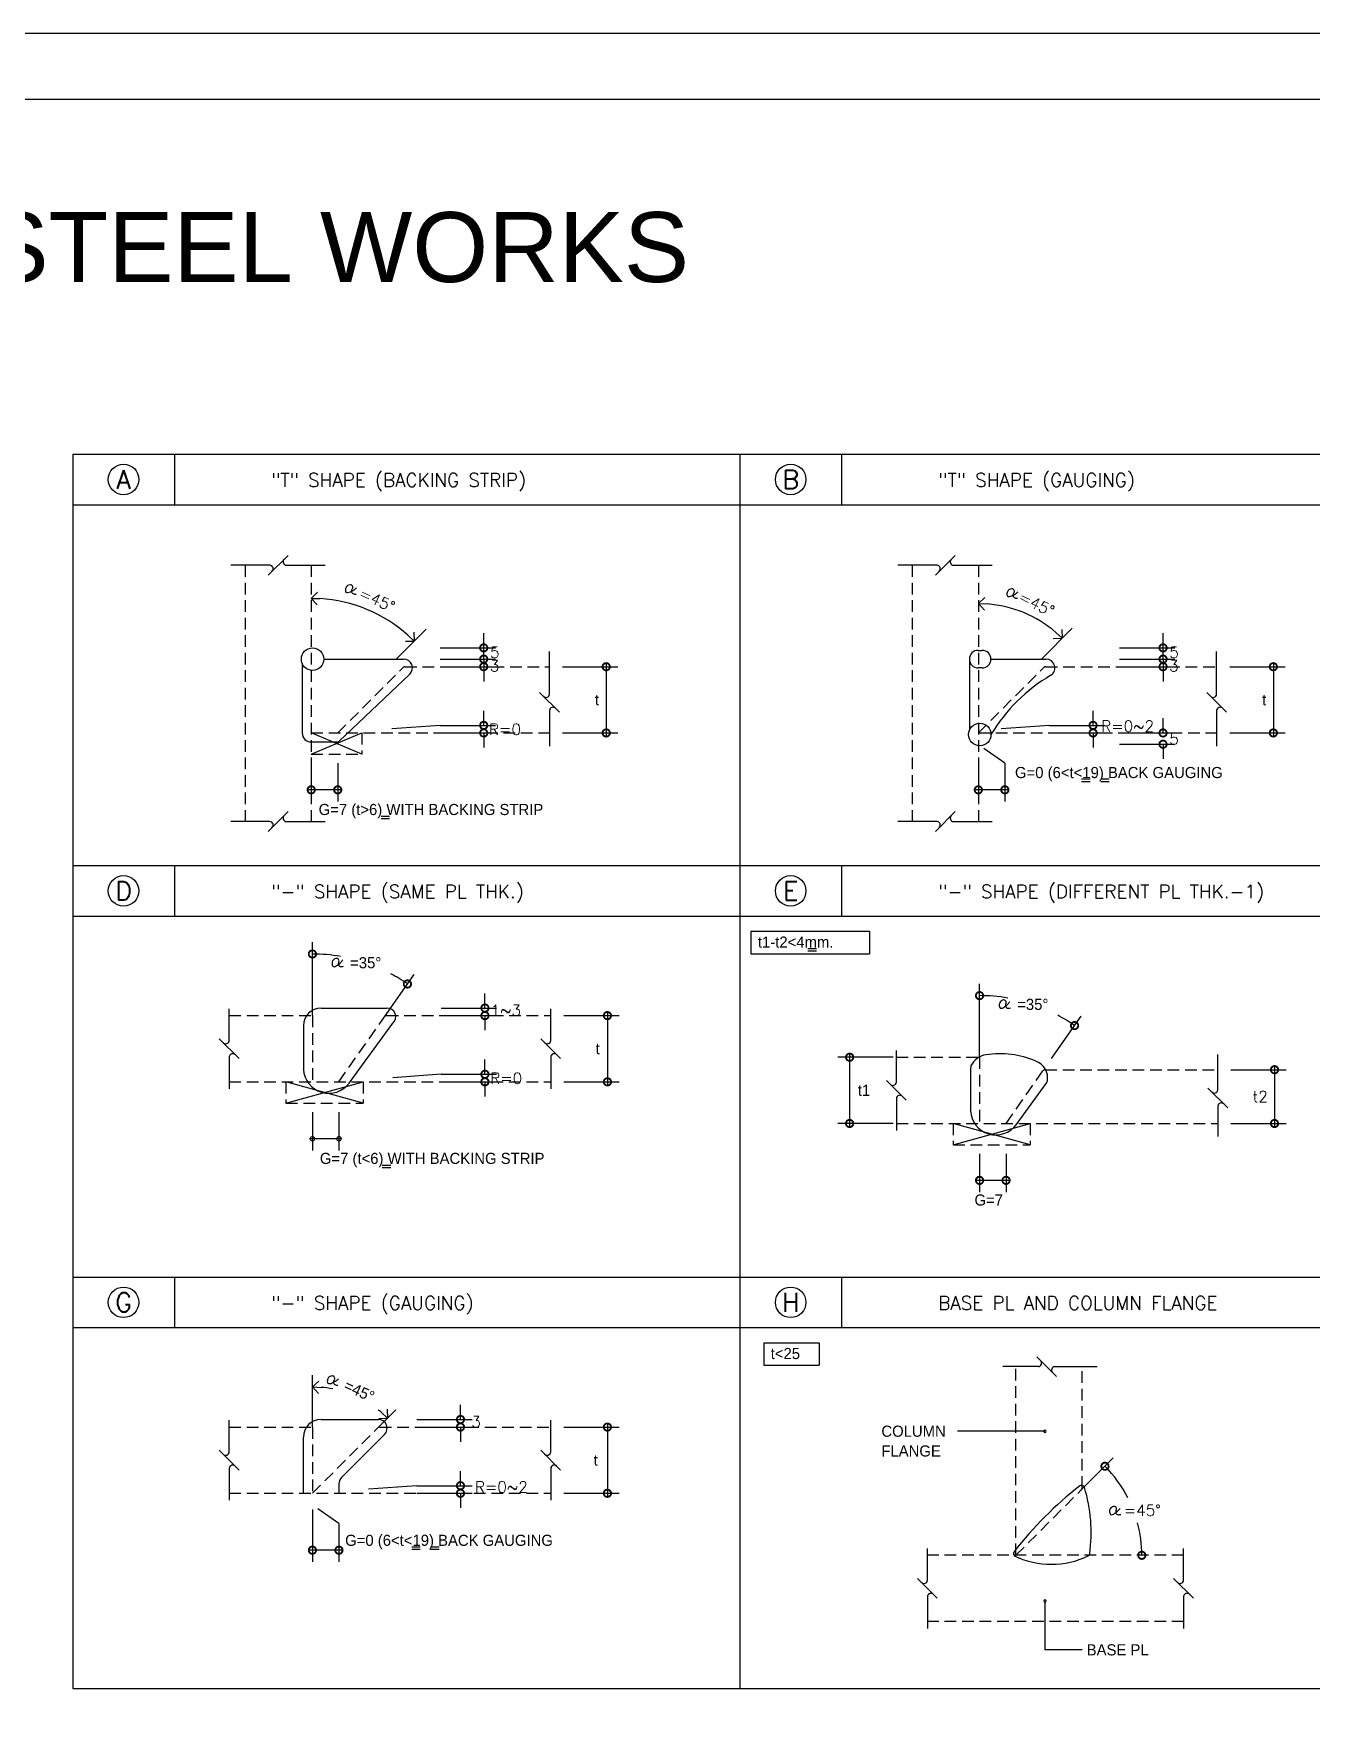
# Model space of a CAD drawing. Header units: inches. Extents: x 1387 to 2676, y -3554 to -2136.
# Drawn here: x 2621.93 to 2649.34, y -2172.39 to -2136.41 of the extents above; entities that cross this region are included whole.
import ezdxf
from ezdxf.enums import TextEntityAlignment as Align

# ---------------------------------------------------------------- set-up
doc = ezdxf.new("R2010")
doc.units = ezdxf.units.IN
doc.header["$MEASUREMENT"] = 0
doc.linetypes.add('HIDDEN', pattern=[0.375, 0.25, -0.125])
for name, color, linetype in [('02', 4, 'Continuous'), ('1', 1, 'Continuous'), ('3', 3, 'HIDDEN'), ('BAR', 4, 'Continuous'), ('DIM', 8, 'Continuous'), ('E10', 3, 'Continuous'), ('lateral brace', 5, 'Continuous'), ('Layer4', 118, 'Continuous'), ('TEXT', 3, 'Continuous')]:
    doc.layers.add(name, color=color, linetype=linetype)
doc.styles.add('ARIAL', font='arial.ttf')
doc.styles.add('E100', font='SIMPLEX.shx', dxfattribs={"width": 0.7})
doc.styles.add('E140', font='simplex', dxfattribs={"height": 0.32})
doc.styles.add('E8', font='nokyak.shx', dxfattribs={"height": 0.19})

# ---------------------------------------------------------------- blocks, each defined once
blk = doc.blocks.new('ARE')
at = {"color": 2}
for p, q in [((-0.71, 0.71), (0, 0)), ((-0.71, -0.71), (0, 0)), ((0, 0), (-1, 0))]:
    blk.add_line(p, q, dxfattribs=at)
blk = doc.blocks.new('_DOTSMALL')
at = {"color": 0, "linetype": 'ByBlock', "const_width": 0.5}
blk.add_lwpolyline([(-0.0625, 0, 1), (0.0625, 0, 1)], format="xyb", close=True, dxfattribs=at)

msp = doc.modelspace()

# ---------------------------------------------------------------- linework, layer by layer
at = {"color": 2}
for p, q in [((2622.7680333, -2145.43282333), (2622.7680333, -2171.89676926)), ((2622.7680333, -2145.43282333), (2665.69951305, -2145.43282333)), ((2624.94778326, -2145.43282333), (2624.94778326, -2146.51548969)), ((2637.07852655, -2145.43282333), (2637.07852655, -2171.89676926)), ((2639.25827651, -2145.43282333), (2639.25827651, -2146.51548969)), ((2622.7680333, -2146.51548969), (2665.69951305, -2146.51548969)), ((2622.7680333, -2154.25413864), (2665.69951305, -2154.25413864)), ((2624.94778326, -2154.25413864), (2624.94778326, -2155.336805)), ((2639.25827651, -2154.25413864), (2639.25827651, -2155.336805)), ((2622.7680333, -2155.336805), (2665.69951305, -2155.336805)), ((2622.7680333, -2163.07545395), (2665.69951305, -2163.07545395)), ((2622.7680333, -2163.07545395), (2665.69951305, -2163.07545395)), ((2624.94778326, -2163.07545395), (2624.94778326, -2164.15812031)), ((2624.94778326, -2163.07545395), (2624.94778326, -2164.15812031)), ((2639.25827651, -2163.07545395), (2639.25827651, -2164.15812031)), ((2639.25827651, -2163.07545395), (2639.25827651, -2164.15812031)), ((2622.7680333, -2164.15812031), (2665.69951305, -2164.15812031)), ((2622.7680333, -2171.89676926), (2665.69951305, -2171.89676926))]:
    msp.add_line(p, q, dxfattribs=at)
at = {"color": 3}
for p, q in [((2637.31603918, -2155.66096783), (2639.85916692, -2155.66096783)), ((2637.31603918, -2155.66096783), (2637.31603918, -2156.14142363)), ((2639.85916692, -2155.66096783), (2639.85916692, -2156.14142363)), ((2637.31603918, -2156.14142363), (2639.85916692, -2156.14142363)), ((2637.59108774, -2164.48228314), (2638.77730809, -2164.48228314)), ((2637.59108774, -2164.48228314), (2637.59108774, -2164.96273895)), ((2638.77730809, -2164.48228314), (2638.77730809, -2164.96273895)), ((2637.59108774, -2164.96273895), (2638.77730809, -2164.96273895))]:
    msp.add_line(p, q, dxfattribs=at)
at = {"color": 1}
for centre in [(2623.85790828, -2145.97415651), (2638.16840153, -2145.97415651), (2623.85790828, -2154.79547182), (2638.16840153, -2154.79547182), (2623.85790828, -2163.61678713), (2638.16840153, -2163.61678713)]:
    msp.add_circle(centre, 0.32788919, dxfattribs=at)
at = {"layer": '1'}
for p, q in [((2642.18902355, -2149.63801155), (2642.27581983, -2149.63801155)), ((2627.69123835, -2149.92063162), (2627.69123835, -2151.41325643)), ((2628.15453463, -2149.82626155), (2629.86629225, -2149.82626155)), ((2642.0017316, -2149.82626155), (2642.0017316, -2151.34992592)), ((2642.27677788, -2150.01451155), (2642.1899816, -2150.01451155)), ((2642.46502788, -2149.82626155), (2643.64811417, -2149.82626155)), ((2628.48038246, -2151.58312738), (2629.99558563, -2150.15133729)), ((2627.87948835, -2151.60150643), (2628.4360115, -2151.60150643)), ((2628.09354802, -2157.30649853), (2629.50782162, -2157.30649853)), ((2627.71704802, -2157.68299853), (2627.71704802, -2158.6218666)), ((2628.69683698, -2158.91530763), (2629.637115, -2157.63157428)), ((2642.02754128, -2158.5938026), (2642.02754128, -2159.51425109)), ((2643.00733023, -2159.80769212), (2643.65206548, -2158.92745445)), ((2628.09354802, -2166.12781385), (2629.32369022, -2166.12781385)), ((2627.71704802, -2167.71098244), (2627.71704802, -2166.50431385)), ((2629.45680308, -2166.4491767), (2628.53319384, -2167.37278593)), ((2628.47805669, -2167.50589879), (2628.47805669, -2167.71098244))]:
    msp.add_line(p, q, dxfattribs=at)
msp.add_lwpolyline([(2593.33563748, -2194.46328132), (2674.60398765, -2194.46328132), (2674.60398765, -2137.83028468), (2593.33563748, -2137.83028468)], close=True, dxfattribs=at)
for centre in [(2627.91327524, -2149.82626155), (2642.22376849, -2151.44429599)]:
    msp.add_circle(centre, 0.24125939, dxfattribs=at)
for centre, radius, start, end in [((2642.18835026, -2149.82463607), 0.18662574, 89.793291919, 180.499042681), ((2642.27513821, -2149.82790712), 0.1898968, 0.496509433, 89.794341191), ((2629.86629225, -2150.01451155), 0.18825, 313.378706142, 90), ((2642.1899816, -2149.82626155), 0.18825, 180, 270), ((2642.27677788, -2149.82626155), 0.18825, 270, 0), ((2643.64811417, -2150.01451155), 0.18825, 303.567779408, 90), ((2645.64087039, -2153.36842624), 3.71325368, 120.572550228, 148.789815418), ((2627.87948835, -2151.41325643), 0.18825, 180, 270), ((2628.4360115, -2151.53875643), 0.06275, 270, 315), ((2628.09354802, -2157.68299853), 0.3765, 90, 180), ((2629.50782162, -2157.49474853), 0.18825, 313.378706142, 90), ((2642.4149465, -2158.72437382), 0.41782826, 97.852299397, 154.970027906), ((2642.65530721, -2160.26956757), 1.98155561, 67.185770792, 98.633097687), ((2628.25979969, -2158.59209889), 0.54356737, 183.139293945, 323.51540792), ((2642.15304128, -2158.5938026), 0.1255, 158.395549544, 180), ((2643.29295307, -2158.80769079), 0.38736797, 349.970582122, 70.282473394), ((2643.5508193, -2158.85329609), 0.1255, 323.77886949, 349.970582124), ((2642.57029294, -2159.48448338), 0.54356737, 183.139293945, 323.51540792), ((2628.09354802, -2166.50431385), 0.3765, 90, 180), ((2629.32369022, -2166.31606385), 0.18825, 315, 90), ((2628.66630669, -2167.50589879), 0.18825, 135, 180), ((2649.36054076, -2173.96571962), 8.12451513, 127.87767421, 141.992121337), ((2644.41079691, -2167.60237987), 0.06275, 16.853894567, 127.87767421), ((2641.28275353, -2168.55000332), 3.33118167, 352.114647317, 16.853894567), ((2643.0084657, -2169.00152789), 0.06275, 141.992121337, 244.670269494), ((2643.76109068, -2167.41147344), 1.82193092, 244.670269494, 295.566529218), ((2644.52028077, -2168.99840379), 0.06275, 295.566529218, 352.114647318)]:
    msp.add_arc(centre, radius, start, end, dxfattribs=at)
at = {"layer": '3'}
for p, q in [((2626.46355574, -2147.81400173), (2626.46355574, -2153.30913096)), ((2627.8834597, -2147.81400173), (2627.8834597, -2153.30913096)), ((2640.77404899, -2147.81400173), (2640.77404899, -2153.30913096)), ((2642.19395295, -2147.81400173), (2642.19395295, -2153.30913096)), ((2628.45224702, -2151.40943014), (2629.85377193, -2150.00790523)), ((2629.89814288, -2149.98952618), (2632.99527015, -2149.98952618)), ((2642.19395295, -2151.40943014), (2643.59547786, -2150.00790523)), ((2643.63984881, -2149.98952618), (2647.3057634, -2149.98952618)), ((2627.8834597, -2151.40943014), (2632.99527015, -2151.40943014)), ((2628.97038064, -2151.40943014), (2628.97038064, -2151.86559186)), ((2642.19395295, -2151.40943014), (2647.3057634, -2151.40943014)), ((2627.8834597, -2151.86559186), (2628.97038064, -2151.86559186)), ((2626.12459927, -2157.46976317), (2627.90926937, -2157.46976317)), ((2627.90926937, -2157.46976317), (2627.90926937, -2158.88966713)), ((2628.47805669, -2158.88966713), (2629.45354794, -2157.49652125)), ((2629.50494973, -2157.46976317), (2633.02107983, -2157.46976317)), ((2640.43509252, -2158.36214766), (2642.21976262, -2158.36214766)), ((2642.21976262, -2158.36214766), (2642.21976262, -2159.78205162)), ((2642.78854994, -2159.78205162), (2643.57683126, -2158.65626922)), ((2643.62823306, -2158.62951114), (2647.33157308, -2158.62951114)), ((2626.12459927, -2158.88966713), (2633.02107983, -2158.88966713)), ((2627.34048205, -2158.88966713), (2627.34048205, -2159.34582884)), ((2628.99619031, -2158.88966713), (2628.99619031, -2159.34582884)), ((2627.34048205, -2159.34582884), (2628.99619031, -2159.34582884)), ((2640.43509252, -2159.78205162), (2647.33157308, -2159.78205162)), ((2641.6509753, -2159.78205162), (2641.6509753, -2160.23821333)), ((2643.30668357, -2159.78205162), (2643.30668357, -2160.23821333)), ((2641.6509753, -2160.23821333), (2643.30668357, -2160.23821333)), ((2643.00080202, -2169.04015996), (2643.00080202, -2164.9949943)), ((2644.42070598, -2167.5942641), (2644.42070598, -2164.9949943)), ((2626.12459927, -2166.29107848), (2627.90926937, -2166.29107848)), ((2627.90926937, -2166.29107848), (2627.90926937, -2167.71098244)), ((2627.90926937, -2167.71098244), (2629.31079428, -2166.30945753)), ((2629.35516523, -2166.29107848), (2633.02107983, -2166.29107848)), ((2626.12459927, -2167.71098244), (2633.02107983, -2167.71098244)), ((2643.00080202, -2169.04015996), (2644.40232693, -2167.63863505)), ((2646.59623043, -2169.04015996), (2641.1011012, -2169.04015996)), ((2646.59623043, -2170.46006392), (2641.1011012, -2170.46006392))]:
    msp.add_line(p, q, dxfattribs=at)
for centre, start, end in [((2629.89814288, -2150.05227618), 90, 135), ((2643.63984881, -2150.05227618), 90, 135), ((2629.50494973, -2157.53251317), 90, 145), ((2643.62823306, -2158.69226114), 90, 145), ((2629.35516523, -2166.35382848), 90, 135), ((2644.35795598, -2167.5942641), 315, 0)]:
    msp.add_arc(centre, 0.06275, start, end, dxfattribs=at)
at = {"layer": 'BAR', "color": 1}
for p, q in [((2626.96101716, -2148.02649228), (2627.38599827, -2147.60151118)), ((2641.27151042, -2148.02649228), (2641.69649152, -2147.60151118)), ((2626.99747478, -2147.81400173), (2626.15663938, -2147.81400173)), ((2627.34954065, -2147.81400173), (2628.18038812, -2147.81400173)), ((2641.30796803, -2147.81400173), (2640.46713263, -2147.81400173)), ((2641.66003391, -2147.81400173), (2642.49088138, -2147.81400173)), ((2632.99527015, -2150.5766706), (2632.99527015, -2149.66581563)), ((2647.3057634, -2150.5766706), (2647.3057634, -2149.66581563)), ((2632.7827796, -2150.54021299), (2633.2077607, -2150.9651941)), ((2647.09327285, -2150.54021299), (2647.51825396, -2150.9651941)), ((2632.99527015, -2150.92873648), (2632.99527015, -2151.68956437)), ((2647.3057634, -2150.92873648), (2647.3057634, -2151.68956437)), ((2626.99747478, -2153.30913096), (2626.15663938, -2153.30913096)), ((2626.96101716, -2153.52162151), (2627.38599827, -2153.09664041)), ((2627.34954065, -2153.30913096), (2628.18038812, -2153.30913096)), ((2641.30796803, -2153.30913096), (2640.46713263, -2153.30913096)), ((2641.27151042, -2153.52162151), (2641.69649152, -2153.09664041)), ((2641.66003391, -2153.30913096), (2642.49088138, -2153.30913096)), ((2626.12459927, -2158.00368221), (2626.12459927, -2157.32182265)), ((2633.02107983, -2158.00368221), (2633.02107983, -2157.32182265)), ((2625.91210872, -2157.96722459), (2626.33708982, -2158.3922057)), ((2632.80858927, -2157.96722459), (2633.23357038, -2158.3922057)), ((2626.12459927, -2158.35574809), (2626.12459927, -2159.03760764)), ((2633.02107983, -2158.35574809), (2633.02107983, -2159.03760764)), ((2640.43509252, -2158.8960667), (2640.43509252, -2158.21420715)), ((2647.33157308, -2159.06002352), (2647.33157308, -2158.30248865)), ((2640.22260197, -2158.85960909), (2640.64758307, -2159.28459019)), ((2647.11908252, -2159.02356591), (2647.54406363, -2159.44854701)), ((2640.43509252, -2159.24813258), (2640.43509252, -2159.92999213)), ((2647.33157308, -2159.4120894), (2647.33157308, -2160.06218585)), ((2643.87001917, -2165.20748485), (2643.44503807, -2164.78250375)), ((2643.48149568, -2164.9949943), (2642.72066779, -2164.9949943)), ((2643.83356156, -2164.9949943), (2644.74441653, -2164.9949943)), ((2626.12459927, -2166.82499752), (2626.12459927, -2166.14313797)), ((2633.02107983, -2166.82499752), (2633.02107983, -2166.14313797)), ((2625.91210872, -2166.78853991), (2626.33708982, -2167.21352101)), ((2632.80858927, -2166.78853991), (2633.23357038, -2167.21352101)), ((2626.12459927, -2167.1770634), (2626.12459927, -2167.85892295)), ((2633.02107983, -2167.1770634), (2633.02107983, -2167.85892295)), ((2641.1011012, -2169.574079), (2641.1011012, -2168.89221945)), ((2646.59623043, -2169.574079), (2646.59623043, -2168.89221945)), ((2640.88861065, -2169.53762139), (2641.31359175, -2169.96260249)), ((2646.38373988, -2169.53762139), (2646.80872098, -2169.96260249)), ((2641.1011012, -2169.92614488), (2641.1011012, -2170.60800443)), ((2646.59623043, -2169.92614488), (2646.59623043, -2170.60800443))]:
    msp.add_line(p, q, dxfattribs=at)
for centre, start, end in [((2626.99266404, -2147.88896933), 310.267511813, 86.328315285), ((2627.35435139, -2147.73903413), 130.267511813, 266.328315285), ((2641.3031573, -2147.88896933), 310.267511813, 86.328315285), ((2641.66484464, -2147.73903413), 130.267511813, 266.328315285), ((2632.92030255, -2150.57185987), 220.267511813, 356.328315285), ((2647.2307958, -2150.57185987), 220.267511813, 356.328315285), ((2633.07023775, -2150.93354721), 40.267511813, 176.328315285), ((2647.380731, -2150.93354721), 40.267511813, 176.328315285), ((2626.99266404, -2153.38409856), 310.267511813, 86.328315285), ((2627.35435139, -2153.23416336), 130.267511813, 266.328315285), ((2641.3031573, -2153.38409856), 310.267511813, 86.328315285), ((2641.66484464, -2153.23416336), 130.267511813, 266.328315285), ((2626.04963167, -2157.99887147), 220.267511813, 356.328315285), ((2632.94611222, -2157.99887147), 220.267511813, 356.328315285), ((2626.19956687, -2158.36055882), 40.267511813, 176.328315285), ((2633.09604743, -2158.36055882), 40.267511813, 176.328315285), ((2640.36012492, -2158.89125597), 220.267511813, 356.328315285), ((2647.25660548, -2159.05521279), 220.267511813, 356.328315285), ((2640.51006012, -2159.25294331), 40.267511813, 176.328315285), ((2647.40654068, -2159.41690013), 40.267511813, 176.328315285), ((2643.47668495, -2164.9200267), 273.671684715, 49.732488187), ((2643.83837229, -2165.0699619), 93.671684715, 229.732488187), ((2626.04963167, -2166.82018679), 220.267511813, 356.328315285), ((2632.94611222, -2166.82018679), 220.267511813, 356.328315285), ((2626.19956687, -2167.18187413), 40.267511813, 176.328315285), ((2633.09604743, -2167.18187413), 40.267511813, 176.328315285), ((2641.0261336, -2169.56926827), 220.267511813, 356.328315285), ((2641.1760688, -2169.93095561), 40.267511813, 176.328315285), ((2646.52126283, -2169.56926827), 220.267511813, 356.328315285), ((2646.67119803, -2169.93095561), 40.267511813, 176.328315285)]:
    msp.add_arc(centre, 0.0751218, start, end, dxfattribs=at)
at = {"layer": 'DIM'}
for p, q in [((2629.70593608, -2149.82626155), (2630.34840957, -2149.18378805)), ((2643.54550474, -2149.82626155), (2644.20662297, -2149.16514332)), ((2628.97038064, -2151.86559186), (2627.8834597, -2151.40943014)), ((2627.8834597, -2151.86559186), (2628.97038064, -2151.40943014)), ((2630.64869825, -2151.24616551), (2629.61036793, -2151.32358965)), ((2643.71963546, -2151.24616551), (2642.68130514, -2151.32358965)), ((2642.76274027, -2152.05977453), (2642.31349355, -2151.74305143)), ((2630.67450793, -2158.72640249), (2629.63617761, -2158.80382663)), ((2627.34048205, -2159.34582884), (2628.99619031, -2158.88966713)), ((2628.99619031, -2159.34582884), (2627.34048205, -2158.88966713)), ((2641.6509753, -2160.23821333), (2643.30668357, -2159.78205162)), ((2643.30668357, -2160.23821333), (2641.6509753, -2159.78205162)), ((2643.62179771, -2166.38080398), (2641.74791989, -2166.38080398)), ((2630.1500835, -2167.54771781), (2629.11175318, -2167.62514195)), ((2628.47805669, -2168.36132683), (2628.02880997, -2168.04460373)), ((2643.62179771, -2170.02017029), (2643.62179771, -2171.06815545)), ((2644.42268303, -2171.06815545), (2643.62179771, -2171.06815545))]:
    msp.add_line(p, q, dxfattribs=at)
at = {"layer": 'DIM', "color": 1}
for p, q in [((2631.58378955, -2149.58500216), (2631.58378955, -2149.27125216)), ((2646.15605236, -2149.58500216), (2646.15605236, -2149.27125216)), ((2630.64869825, -2149.58500216), (2631.83478955, -2149.58500216)), ((2631.58378955, -2149.82626155), (2631.58378955, -2149.51251155)), ((2645.22096106, -2149.58500216), (2646.40705236, -2149.58500216)), ((2646.15605236, -2149.82626155), (2646.15605236, -2149.51251155)), ((2630.64869825, -2149.82626155), (2631.83478955, -2149.82626155)), ((2630.64869825, -2149.82626155), (2631.83478955, -2149.82626155)), ((2630.64869825, -2149.98952618), (2631.83478955, -2149.98952618)), ((2631.58378955, -2149.82626155), (2631.58378955, -2150.14001155)), ((2631.58378955, -2149.98952618), (2631.58378955, -2150.30327618)), ((2633.27620919, -2149.98952618), (2634.46230049, -2149.98952618)), ((2634.21130049, -2149.92677618), (2634.21130049, -2151.47218014)), ((2645.22096106, -2149.82626155), (2646.40705236, -2149.82626155)), ((2645.22096106, -2149.82626155), (2646.40705236, -2149.82626155)), ((2645.22096106, -2149.98952618), (2646.40705236, -2149.98952618)), ((2646.15605236, -2149.82626155), (2646.15605236, -2150.14001155)), ((2646.15605236, -2149.98952618), (2646.15605236, -2150.30327618)), ((2647.58670244, -2149.98952618), (2648.77279374, -2149.98952618)), ((2648.52179374, -2149.92677618), (2648.52179374, -2151.47218014)), ((2631.58378955, -2151.24616551), (2631.58378955, -2150.93241551)), ((2644.65472677, -2151.24616551), (2644.65472677, -2150.93241551)), ((2646.15605236, -2151.40943014), (2646.15605236, -2151.09568014)), ((2630.64869825, -2151.24616551), (2631.83478955, -2151.24616551)), ((2630.64869825, -2151.40943014), (2631.83478955, -2151.40943014)), ((2631.58378955, -2151.40943014), (2631.58378955, -2151.72318014)), ((2633.27620919, -2151.40943014), (2634.46230049, -2151.40943014)), ((2643.71963546, -2151.24616551), (2644.90572677, -2151.24616551)), ((2643.71963546, -2151.40943014), (2644.90572677, -2151.40943014)), ((2644.65472677, -2151.40943014), (2644.65472677, -2151.72318014)), ((2645.22096106, -2151.40943014), (2646.40705236, -2151.40943014)), ((2647.58670244, -2151.40943014), (2648.77279374, -2151.40943014)), ((2645.22096106, -2151.65068953), (2646.40705236, -2151.65068953)), ((2646.15605236, -2151.65068953), (2646.15605236, -2151.96443953)), ((2627.8834597, -2152.05977453), (2627.8834597, -2152.88031389)), ((2628.45224702, -2152.05977453), (2628.45224702, -2152.88031389)), ((2642.19395295, -2152.05977453), (2642.19395295, -2152.88031389)), ((2642.76274027, -2152.05977453), (2642.76274027, -2152.88031389)), ((2628.51499702, -2152.62931389), (2627.8207097, -2152.62931389)), ((2642.82549027, -2152.62931389), (2642.13120295, -2152.62931389)), ((2627.90926937, -2157.46976317), (2627.90926937, -2155.8976919)), ((2629.45354794, -2157.49652125), (2630.09131916, -2156.58568955)), ((2642.21976262, -2158.36214766), (2642.21976262, -2156.79007639)), ((2630.67450793, -2157.30649853), (2631.86059923, -2157.30649853)), ((2631.60959923, -2157.30649853), (2631.60959923, -2156.99274853)), ((2630.67450793, -2157.46976317), (2631.86059923, -2157.46976317)), ((2631.60959923, -2157.46976317), (2631.60959923, -2157.78351317)), ((2633.30201886, -2157.46976317), (2634.48811017, -2157.46976317)), ((2634.23711017, -2157.40701317), (2634.23711017, -2158.95241713)), ((2643.76404119, -2158.38890574), (2644.40181241, -2157.47807404)), ((2640.3679348, -2158.36214766), (2639.1818435, -2158.36214766)), ((2639.4328435, -2158.29939766), (2639.4328435, -2159.84480162)), ((2630.67450793, -2158.72640249), (2631.86059923, -2158.72640249)), ((2631.60959923, -2158.72640249), (2631.60959923, -2158.41265249)), ((2647.61251212, -2158.62951114), (2648.79860342, -2158.62951114)), ((2648.54760342, -2158.56676114), (2648.54760342, -2159.84480162)), ((2630.67450793, -2158.88966713), (2631.86059923, -2158.88966713)), ((2631.60959923, -2158.88966713), (2631.60959923, -2159.20341713)), ((2633.30201886, -2158.88966713), (2634.48811017, -2158.88966713)), ((2627.90926937, -2159.54001152), (2627.90926937, -2160.36055087)), ((2628.47805669, -2159.54001152), (2628.47805669, -2160.36055087)), ((2640.3679348, -2159.78205162), (2639.1818435, -2159.78205162)), ((2647.61251212, -2159.78205162), (2648.79860342, -2159.78205162)), ((2628.54080669, -2160.10955087), (2627.84651937, -2160.10955087)), ((2642.21976262, -2160.43239601), (2642.21976262, -2161.25293536)), ((2642.78854994, -2160.43239601), (2642.78854994, -2161.25293536)), ((2642.85129994, -2161.00193536), (2642.15701262, -2161.00193536)), ((2627.90926937, -2166.29107848), (2627.90926937, -2165.18067727)), ((2629.31079428, -2166.30945753), (2629.69846531, -2165.9217865)), ((2631.0851748, -2166.12781385), (2631.0851748, -2165.81406385)), ((2630.1500835, -2166.12781385), (2631.3361748, -2166.12781385)), ((2630.1500835, -2166.29107848), (2631.3361748, -2166.29107848)), ((2631.0851748, -2166.29107848), (2631.0851748, -2166.60482848)), ((2633.30201886, -2166.29107848), (2634.48811017, -2166.29107848)), ((2634.23711017, -2166.22832848), (2634.23711017, -2167.77373244)), ((2644.40232693, -2167.63863505), (2645.08712411, -2166.95383787)), ((2631.0851748, -2167.54771781), (2631.0851748, -2167.23396781)), ((2630.1500835, -2167.54771781), (2631.3361748, -2167.54771781)), ((2630.1500835, -2167.71098244), (2631.3361748, -2167.71098244)), ((2631.0851748, -2167.71098244), (2631.0851748, -2168.02473244)), ((2633.30201886, -2167.71098244), (2634.48811017, -2167.71098244)), ((2627.90926937, -2168.06081027), (2627.90926937, -2169.18186618)), ((2628.47805669, -2168.36132683), (2628.47805669, -2169.18186618)), ((2628.54080669, -2168.93086618), (2627.84651937, -2168.93086618))]:
    msp.add_line(p, q, dxfattribs=at)
at = {"layer": 'DIM'}
msp.add_lwpolyline([(2591.91981257, -2195.87910623), (2676.01981257, -2195.87910623), (2676.01981257, -2136.41445977), (2591.91981257, -2136.41445977)], close=True, dxfattribs=at)
at = {"layer": 'DIM', "color": 1}
for centre, radius, start, end in [((2627.8834597, -2151.64873793), 3.12495254, 48.452072294, 86.547927706), ((2642.19395295, -2151.17781334), 2.54186028, 49.244291891, 85.755708109), ((2627.90926937, -2159.70197961), 3.55328771, 80.185442371, 90), ((2627.90926937, -2159.70197961), 3.55328771, 55, 61.801684596), ((2642.21976262, -2160.5943641), 3.55328771, 80.185442371, 90), ((2642.21976262, -2160.5943641), 3.55328771, 55, 61.801684596), ((2627.90926937, -2167.71098244), 2.27930517, 79.005809195, 85.266540621), ((2627.90926937, -2167.71098244), 2.27930517, 49.733459379, 51.769534469), ((2643.00080202, -2169.04015996), 2.69950499, 27.218339294, 45), ((2643.00080202, -2169.04015996), 2.69950499, 0, 14.920323869)]:
    msp.add_arc(centre, radius, start, end, dxfattribs=at)
at = {"layer": 'DIM'}
for centre, start, end in [((2643.62179771, -2166.38080398), 0, 180), ((2643.62179771, -2166.38080398), 180, 0), ((2643.62179771, -2170.02017029), 90, 270), ((2643.62179771, -2170.02017029), 270, 90)]:
    msp.add_arc(centre, 0.0251, start, end, dxfattribs=at)
at = {"layer": 'lateral brace'}
msp.add_lwpolyline([(2591.91981257, -2195.87910623), (2676.01981257, -2195.87910623), (2676.01981257, -2136.41445977), (2591.91981257, -2136.41445977)], close=True, dxfattribs=at)
at = {"layer": 'Layer4'}
msp.add_lwpolyline([(2676.01981257, -2136.41445977), (2591.91981257, -2136.41445977), (2591.91981257, -2195.87910623), (2676.01981257, -2195.87910623)], close=True, dxfattribs=at)
at = {"layer": 'TEXT'}
for p, q in [((2644.40950498, -2152.39468747), (2644.59356702, -2152.39468747)), ((2644.40950498, -2152.4482574), (2644.59356702, -2152.4482574)), ((2644.81825798, -2152.39468747), (2645.00232001, -2152.39468747)), ((2644.81825798, -2152.4482574), (2645.00232001, -2152.4482574)), ((2629.38188415, -2153.19227273), (2629.56594619, -2153.19227273)), ((2629.38188415, -2153.24584266), (2629.56594619, -2153.24584266)), ((2638.53680994, -2156.02960828), (2638.72087198, -2156.02960828)), ((2638.53680994, -2156.08317821), (2638.72087198, -2156.08317821)), ((2629.40769382, -2160.67250972), (2629.59175586, -2160.67250972)), ((2629.40769382, -2160.72607965), (2629.59175586, -2160.72607965)), ((2630.03879963, -2168.85574578), (2630.22286166, -2168.85574578)), ((2630.03879963, -2168.90931571), (2630.22286166, -2168.90931571)), ((2630.44569811, -2168.85574578), (2630.62976015, -2168.85574578)), ((2630.44569811, -2168.90931571), (2630.62976015, -2168.90931571))]:
    msp.add_line(p, q, dxfattribs=at)
for centre, radius, start, end in [((2628.75573057, -2148.3470736), 0.13880839, 157.872446645, 190.181249488), ((2628.71510133, -2148.33055301), 0.09494878, 122.494756772, 157.872446645), ((2628.72451916, -2148.34533904), 0.11247938, 90.073771992, 122.494756772), ((2628.72444332, -2148.28643399), 0.05357428, 316.432960893, 90.073771992), ((2628.80871481, -2148.36659225), 0.06273149, 136.432960893, 252.755147041), ((2628.60050995, -2148.0303384), 0.36978463, 303.307501655, 308.646097742), ((2628.59515049, -2148.02363579), 0.37836652, 308.646097742, 313.923759755), ((2642.91478186, -2148.43169156), 0.11247938, 90.073771992, 122.494756772), ((2642.91470602, -2148.37278651), 0.05357428, 316.432960893, 90.073771992), ((2628.65149114, -2148.36579402), 0.03290129, 190.181249488, 259.888103295), ((2628.66273366, -2148.3027547), 0.09693528, 259.888103296, 290.431114126), ((2628.50986373, -2147.89238209), 0.53485638, 290.431114125, 303.307501655), ((2628.82604746, -2148.3107543), 0.1211977, 252.755147042, 265.891161032), ((2628.82649685, -2148.3044986), 0.12746953, 265.891161032, 278.698549441), ((2642.94599327, -2148.43342613), 0.13880839, 157.872446645, 190.181249488), ((2642.84175384, -2148.45214655), 0.03290129, 190.181249488, 259.888103296), ((2642.90536403, -2148.41690554), 0.09494878, 122.494756772, 157.872446645), ((2642.85299636, -2148.38910722), 0.09693528, 259.888103295, 290.431114125), ((2642.70012643, -2147.97873461), 0.53485638, 290.431114125, 303.307501655), ((2642.99897751, -2148.45294478), 0.06273149, 136.432960893, 252.755147041), ((2643.01631016, -2148.39710682), 0.1211977, 252.755147041, 265.891161032), ((2642.79077265, -2148.11669093), 0.36978463, 303.307501655, 308.646097742), ((2643.01675954, -2148.39085112), 0.12746953, 265.891161032, 278.698549441), ((2642.78541319, -2148.10998831), 0.37836652, 308.646097742, 313.923759755), ((2628.43946079, -2156.35234773), 0.11247938, 101.898748117, 134.319732897), ((2628.42731557, -2156.2947083), 0.05357428, 328.257937018, 101.898748117), ((2628.47036529, -2156.34764956), 0.13880839, 169.69742277, 202.006225613), ((2628.42721283, -2156.33980542), 0.09494878, 134.319732897, 169.69742277), ((2628.37217425, -2156.38733373), 0.03290129, 202.006225613, 271.713079421), ((2628.37025999, -2156.32332836), 0.09693528, 271.713079421, 302.25609025), ((2628.13653956, -2155.95299114), 0.53485638, 302.256090251, 315.13247778), ((2628.52622492, -2156.35589631), 0.06273149, 148.257937018, 264.580123166), ((2628.25353249, -2156.0694443), 0.36978463, 315.13247778, 320.471073868), ((2628.53174727, -2156.29769149), 0.1211977, 264.580123167, 277.716137157), ((2628.24691325, -2156.0639822), 0.37836652, 320.471073867, 325.74873588), ((2628.53090518, -2156.29147646), 0.12746953, 277.716137157, 290.523525566), ((2642.78085854, -2157.24003405), 0.13880839, 169.69742277, 202.006225613), ((2642.73770608, -2157.23218992), 0.09494878, 134.319732897, 169.69742277), ((2642.6826675, -2157.27971822), 0.03290129, 202.006225613, 271.713079421), ((2642.74995404, -2157.24473222), 0.11247938, 101.898748117, 134.319732897), ((2642.68075324, -2157.21571286), 0.09693528, 271.713079421, 302.256090251), ((2642.73780882, -2157.18709279), 0.05357428, 328.257937018, 101.898748117), ((2642.44703282, -2156.84537564), 0.53485638, 302.256090251, 315.13247778), ((2642.83671817, -2157.24828081), 0.06273149, 148.257937018, 264.580123166), ((2642.56402574, -2156.96182879), 0.36978463, 315.13247778, 320.471073868), ((2642.84224052, -2157.19007598), 0.1211977, 264.580123167, 277.716137157), ((2642.5574065, -2156.9563667), 0.37836652, 320.471073867, 325.74873588), ((2642.84139844, -2157.18386095), 0.12746953, 277.716137157, 290.523525566), ((2628.32692891, -2165.29153244), 0.09494878, 122.494756772, 157.872446645), ((2628.33634674, -2165.30631846), 0.11247938, 90.073771992, 122.494756772), ((2628.3362709, -2165.24741341), 0.05357428, 316.432960893, 90.073771992), ((2628.36755815, -2165.30805303), 0.13880839, 157.872446645, 190.181249488), ((2628.26331872, -2165.32677345), 0.03290129, 190.181249488, 259.888103295), ((2628.27456124, -2165.26373412), 0.09693528, 259.888103296, 290.431114126), ((2628.12169131, -2164.85336151), 0.53485638, 290.431114125, 303.307501655), ((2628.4205424, -2165.32757168), 0.06273149, 136.432960893, 252.755147041), ((2628.43787504, -2165.27173372), 0.1211977, 252.755147042, 265.891161032), ((2628.21233753, -2164.99131783), 0.36978463, 303.307501655, 308.646097742), ((2628.43832443, -2165.26547802), 0.12746953, 265.891161032, 278.698549441), ((2628.20697807, -2164.98461522), 0.37836652, 308.646097742, 313.923759755), ((2645.14677003, -2168.09887632), 0.13880839, 169.69742277, 202.006225613), ((2645.10361757, -2168.09103218), 0.09494878, 134.319732897, 169.69742277), ((2645.11586553, -2168.10357449), 0.11247938, 101.898748117, 134.319732897), ((2645.10372031, -2168.04593505), 0.05357428, 328.257937018, 101.898748117), ((2644.8129443, -2167.7042179), 0.53485638, 302.256090251, 315.13247778), ((2645.20262966, -2168.10712307), 0.06273149, 148.257937018, 264.580123166), ((2644.92993723, -2167.82067106), 0.36978463, 315.13247778, 320.471073868), ((2644.92331799, -2167.81520896), 0.37836652, 320.471073867, 325.74873588), ((2645.04857899, -2168.13856048), 0.03290129, 202.006225614, 271.713079421), ((2645.04666473, -2168.07455512), 0.09693528, 271.713079421, 302.256090251), ((2645.20815201, -2168.04891824), 0.1211977, 264.580123167, 277.716137157), ((2645.20730992, -2168.04270321), 0.12746953, 277.716137157, 290.523525566)]:
    msp.add_arc(centre, radius, start, end, dxfattribs=at)

# ---------------------------------------------------------------- block references
at = {"layer": 'DIM', "color": 1}
for name, p, xscale, yscale, zscale, rotation in [('ARE', (2627.8834597, -2148.52378539), 0.1882499999999961, 0.1882499999999961, 0.1882499999999961, 178.2739638529699), ('ARE', (2642.19395295, -2148.63595306), 0.1882500000000027, 0.1882500000000027, 0.1882500000000027, 177.8778540544267), ('ARE', (2630.09313483, -2149.4390628), 0.1882500000000154, 0.1882500000000154, 0.1882500000000154, 316.7260361470309), ('ARE', (2643.99131959, -2149.3804467), 0.1882499999999889, 0.1882499999999889, 0.1882499999999889, 317.1221459455734), ('_DOTSMALL', (2631.58378955, -2149.58500216), 0.3137499999999818, 0.3137499999999818, 0.3137499999999818, 270), ('_DOTSMALL', (2631.58378955, -2149.82626155), 0.3137499999999818, 0.3137499999999818, 0.3137499999999818, 90), ('_DOTSMALL', (2631.58378955, -2149.82626155), 0.3137499999999818, 0.3137499999999818, 0.3137499999999818, 270), ('_DOTSMALL', (2646.15605236, -2149.58500216), 0.3137499999999818, 0.3137499999999818, 0.3137499999999818, 270), ('_DOTSMALL', (2646.15605236, -2149.82626155), 0.3137499999999818, 0.3137499999999818, 0.3137499999999818, 270), ('_DOTSMALL', (2646.15605236, -2149.82626155), 0.3137499999999818, 0.3137499999999818, 0.3137499999999818, 90), ('_DOTSMALL', (2631.58378955, -2149.98952618), 0.3137499999999818, 0.3137499999999818, 0.3137499999999818, 90), ('_DOTSMALL', (2634.21130049, -2149.98952618), 0.3137499999999818, 0.3137499999999818, 0.3137499999999818, 90), ('_DOTSMALL', (2646.15605236, -2149.98952618), 0.3137499999999818, 0.3137499999999818, 0.3137499999999818, 90), ('_DOTSMALL', (2648.52179374, -2149.98952618), 0.3137499999999818, 0.3137499999999818, 0.3137499999999818, 90), ('_DOTSMALL', (2631.58378955, -2151.24616551), 0.3137499999999818, 0.3137499999999818, 0.3137499999999818, 270), ('_DOTSMALL', (2644.65472677, -2151.24616551), 0.3137499999999818, 0.3137499999999818, 0.3137499999999818, 270), ('_DOTSMALL', (2631.58378955, -2151.40943014), 0.3137499999999818, 0.3137499999999818, 0.3137499999999818, 90), ('_DOTSMALL', (2634.21130049, -2151.40943014), 0.3137499999999818, 0.3137499999999818, 0.3137499999999818, 270), ('_DOTSMALL', (2644.65472677, -2151.40943014), 0.3137499999999818, 0.3137499999999818, 0.3137499999999818, 90), ('_DOTSMALL', (2646.15605236, -2151.40943014), 0.3137499999999818, 0.3137499999999818, 0.3137499999999818, 270), ('_DOTSMALL', (2646.15605236, -2151.65068953), 0.3137499999999818, 0.3137499999999818, 0.3137499999999818, 90), ('_DOTSMALL', (2648.52179374, -2151.40943014), 0.3137499999999818, 0.3137499999999818, 0.3137499999999818, 270), ('_DOTSMALL', (2627.8834597, -2152.62931389), 0.3137500000000046, 0.3137500000000046, 0.3137500000000046, 180), ('_DOTSMALL', (2642.19395295, -2152.62931389), 0.3137500000000046, 0.3137500000000046, 0.3137500000000046, 180), ('_DOTSMALL', (2627.90926937, -2156.1486919), 0.3137500000000046, 0.3137500000000046, 0.3137500000000046, 180), ('_DOTSMALL', (2629.94735147, -2156.79129671), 0.3137499999999914, 0.3137499999999914, 0.3137499999999914, 324.999999999999), ('_DOTSMALL', (2642.21976262, -2157.04107639), 0.3137500000000046, 0.3137500000000046, 0.3137500000000046, 180), ('_DOTSMALL', (2631.60959923, -2157.30649853), 0.3137499999999818, 0.3137499999999818, 0.3137499999999818, 270), ('_DOTSMALL', (2631.60959923, -2157.46976317), 0.3137499999999818, 0.3137499999999818, 0.3137499999999818, 90), ('_DOTSMALL', (2634.23711017, -2157.46976317), 0.3137499999999818, 0.3137499999999818, 0.3137499999999818, 90), ('_DOTSMALL', (2644.25784473, -2157.68368121), 0.3137500000000007, 0.3137500000000007, 0.3137500000000007, 325.0000000000001), ('_DOTSMALL', (2639.4328435, -2158.36214766), 0.3137499999999818, 0.3137499999999818, 0.3137499999999818, 90), ('_DOTSMALL', (2631.60959923, -2158.72640249), 0.3137499999999818, 0.3137499999999818, 0.3137499999999818, 270), ('_DOTSMALL', (2648.54760342, -2158.62951114), 0.3137499999999818, 0.3137499999999818, 0.3137499999999818, 90), ('_DOTSMALL', (2631.60959923, -2158.88966713), 0.3137499999999818, 0.3137499999999818, 0.3137499999999818, 90), ('_DOTSMALL', (2634.23711017, -2158.88966713), 0.3137499999999818, 0.3137499999999818, 0.3137499999999818, 270), ('_DOTSMALL', (2639.4328435, -2159.78205162), 0.3137499999999818, 0.3137499999999818, 0.3137499999999818, 270), ('_DOTSMALL', (2648.54760342, -2159.78205162), 0.3137499999999818, 0.3137499999999818, 0.3137499999999818, 270), ('_DOTSMALL', (2627.90926937, -2160.10955087), 0.188250000000005, 0.188250000000005, 0.188250000000005, 180), ('_DOTSMALL', (2642.21976262, -2161.00193536), 0.3137500000000046, 0.3137500000000046, 0.3137500000000046, 180), ('ARE', (2627.90926937, -2165.43167727), 0.188249999999999, 0.188249999999999, 0.188249999999999, 177.6332703102637), ('ARE', (2629.52098151, -2166.0992703), 0.1882499999999969, 0.1882499999999969, 0.1882499999999969, 317.3667296897339), ('_DOTSMALL', (2631.0851748, -2166.12781385), 0.3137499999999818, 0.3137499999999818, 0.3137499999999818, 270), ('_DOTSMALL', (2631.0851748, -2166.29107848), 0.3137499999999818, 0.3137499999999818, 0.3137499999999818, 90), ('_DOTSMALL', (2634.23711017, -2166.29107848), 0.3137499999999818, 0.3137499999999818, 0.3137499999999818, 90), ('_DOTSMALL', (2644.9096403, -2167.13132167), 0.3137500000000064, 0.3137500000000064, 0.3137500000000064, 134.9999999999956), ('_DOTSMALL', (2631.0851748, -2167.54771781), 0.3137499999999818, 0.3137499999999818, 0.3137499999999818, 270), ('_DOTSMALL', (2631.0851748, -2167.71098244), 0.3137499999999818, 0.3137499999999818, 0.3137499999999818, 90), ('_DOTSMALL', (2634.23711017, -2167.71098244), 0.3137499999999818, 0.3137499999999818, 0.3137499999999818, 270), ('_DOTSMALL', (2627.90926937, -2168.93086618), 0.3137500000000046, 0.3137500000000046, 0.3137500000000046, 180), ('_DOTSMALL', (2645.70030701, -2169.04015996), 0.3137499999999818, 0.3137499999999818, 0.3137499999999818, 269.999999999998)]:
    msp.add_blockref(name, p, dxfattribs=dict(at, xscale=xscale, yscale=yscale, zscale=zscale, rotation=rotation))
for p, xscale, yscale, zscale in [((2628.45224702, -2152.62931389), 0.3137500000000046, 0.3137500000000046, 0.3137500000000046), ((2642.76274027, -2152.62931389), 0.3137500000000046, 0.3137500000000046, 0.3137500000000046), ((2628.47805669, -2160.10955087), 0.188250000000005, 0.188250000000005, 0.188250000000005), ((2642.78854994, -2161.00193536), 0.3137500000000046, 0.3137500000000046, 0.3137500000000046), ((2628.47805669, -2168.93086618), 0.3137500000000046, 0.3137500000000046, 0.3137500000000046)]:
    msp.add_blockref('_DOTSMALL', p, dxfattribs=dict(at, xscale=xscale, yscale=yscale, zscale=zscale))

# ---------------------------------------------------------------- texts
at = {"color": 4, "style": 'E140'}
for s, p in [('A', (2623.85790828, -2145.97415651)), ('B', (2638.16840153, -2145.97415651)), ('D', (2623.85790828, -2154.79547182)), ('E', (2638.16840153, -2154.79547182)), ('G', (2623.85790828, -2163.61678713)), ('H', (2638.16840153, -2163.61678713))]:
    msp.add_text(s, height=0.4016, dxfattribs=at).set_placement(p, align=Align.MIDDLE_CENTER)
at = {"layer": '02', "style": 'ARIAL'}
msp.add_text('NOTES ON STRUCTURAL STEEL WORKS', height=1.5, dxfattribs=at).set_placement((2594.66033239, -2141.74227869))
at = {"layer": 'DIM', "color": 2, "char_height": 0.23845, "attachment_point": 5, "style": 'E8'}
for s, insert, rotation in [('\\A1;\\Fromans.shx;=45°', (2629.29783312, -2148.55611779), 335.423570265), ('\\A1;\\Fromans.shx;=45°', (2643.44363483, -2148.64196002), 333.76567916), ('\\A1;=45%%D', (2628.91374072, -2165.51827335), 335.387671832)]:
    msp.add_mtext(s, dxfattribs=dict(at, insert=insert, rotation=rotation))
for s, insert in [('\\A1;\\Fromans.shx;5', (2631.82083199, -2149.68117837)), ('\\A1;\\Fromans.shx;5', (2646.39309479, -2149.68117837)), ('\\A1;\\Fromans.shx;3', (2631.81601384, -2149.97004798)), ('\\A1;\\Fromans.shx;3', (2646.38827665, -2149.97004798)), ('\\A1;t', (2634.01309237, -2150.69947816)), ('\\A1;t', (2648.32440695, -2150.69947816)), ('\\A1;\\Fromans.shx;R=0', (2632.04063711, -2151.33180989)), ('\\A1;\\Fromans.shx;R=0~2', (2645.39615789, -2151.26381898)), ('\\A1;\\Fromans.shx;5', (2646.39309479, -2151.53597408)), ('\\A1;=35%%D', (2629.05162422, -2156.33732822)), ('\\A1;\\Fromans.shx;1~3', (2632.05715713, -2157.35638001)), ('\\A1;=35%%D', (2643.36211747, -2157.22971271)), ('\\A1;t', (2634.02871648, -2158.17971515)), ('\\A1;\\Fromans.shx;R=0', (2632.06644679, -2158.81204687)), ('\\A1;t1', (2639.73994471, -2159.07209964)), ('\\A1;\\Fromans.shx;t2', (2648.23963696, -2159.20578138)), ('\\A1;\\Fromans.shx;3', (2631.42039169, -2166.17769532)), ('\\A1;t', (2633.98706993, -2167.00103046)), ('\\A1;\\Fromans.shx;R=0~2', (2631.96316152, -2167.57618014)), ('\\A1;\\Fromans.shx;=45°', (2645.71257169, -2168.07527838))]:
    msp.add_mtext(s, dxfattribs=dict(at, insert=insert))
at = {"layer": 'E10', "color": 3, "style": 'E100'}
for s, p in [('"T" SHAPE (BACKING STRIP)', (2627.02374288, -2146.13138675)), ('"T" SHAPE (GAUGING)', (2641.33423613, -2146.13138675)), ('"-" SHAPE (SAME PL THK.)', (2627.02374288, -2154.95270206)), ('"-" SHAPE (DIFFERENT PL THK.-1)', (2641.33423613, -2154.95270206)), ('"-" SHAPE (GAUGING)', (2627.02374288, -2163.77401737)), ('BASE PL AND COLUMN FLANGE', (2641.33423613, -2163.77401737))]:
    msp.add_text(s, height=0.28865, dxfattribs=at).set_placement(p)
at = {"layer": 'TEXT', "style": 'E8'}
for s, p in [('G=0 (6<t<19) BACK GAUGING', (2642.97992308, -2152.3771378)), ('G=7 (t>6) WITH BACKING STRIP', (2628.04249947, -2153.16942102)), ('t1-t2<4mm.', (2637.46483612, -2156.01205862)), ('G=7 (t<6) WITH BACKING STRIP', (2628.06830915, -2160.64965801)), ('G=7', (2642.11123706, -2161.5420425)), ('t<25', (2637.73988468, -2164.83337393)), ('COLUMN', (2640.1135585, -2166.49868463)), ('FLANGE', (2640.1135585, -2166.92263344)), ('G=0 (6<t<19) BACK GAUGING', (2628.6110996, -2168.83819612)), ('BASE PL', (2644.5184256, -2171.1860361))]:
    msp.add_text(s, height=0.23845, dxfattribs=at).set_placement(p)

doc.saveas('drawing.dxf')
